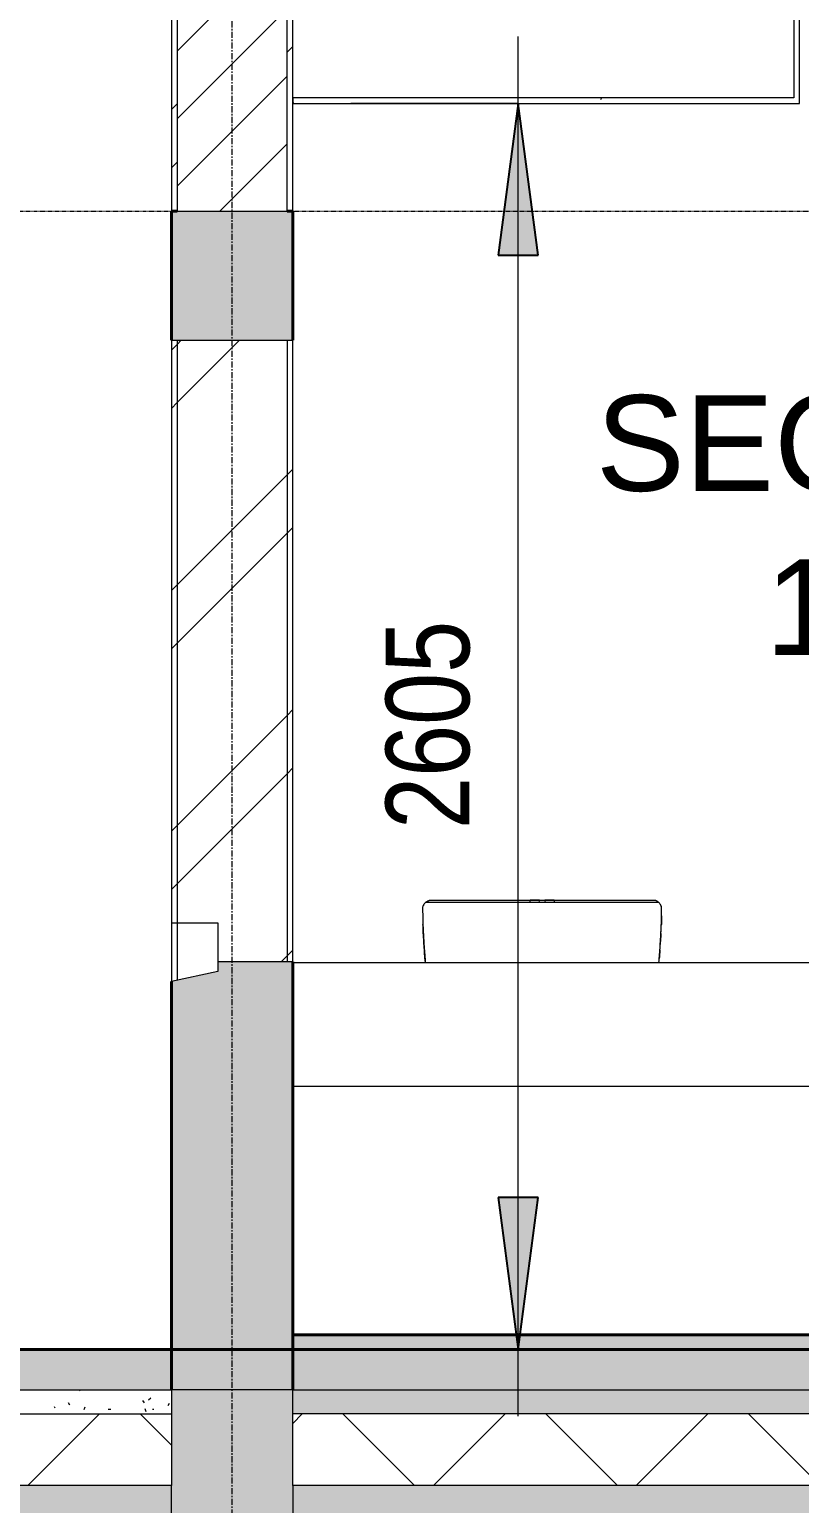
# Model space of a CAD drawing. Header units: millimetres. Extents: x -12186 to 152825, y -4386 to 9463.
# Drawn here: x 888 to 2499, y -322 to 2760 of the extents above; entities that cross this region are included whole.
import ezdxf

# ---------------------------------------------------------------- set-up
doc = ezdxf.new("R2010")
doc.units = ezdxf.units.MM
doc.linetypes.add('1000 Dashed', pattern=[2, 1, -1])
doc.linetypes.add('Grid Line', pattern=[22.225, 12.7, -3.175, 3.175, -3.175])
for name, color, linetype, lineweight in [('A-ANNO-DIMS', 211, 'Continuous', 5), ('A-ANNO-DIMS-100', 211, 'Continuous', 5), ('A-AREA-IDEN', 2, 'Continuous', 5), ('A-CLNG', 13, 'Continuous', 9), ('A-CLNG-PATT', 13, 'Continuous', 9), ('A-DETL-GENF', 92, 'Continuous', 5), ('A-DETL-THIN', 151, 'Continuous', 5), ('A-FLOR', 192, 'Continuous', 9), ('A-FLOR-LEVL', 51, 'Continuous', 5), ('A-FLOR-PATT', 8, 'Continuous', 9), ('A-WALL', 113, 'Continuous', 9), ('A-WALL-PATT', 111, 'Continuous', 9), ('C-BLDG-PADS', 91, 'Continuous', 5), ('I-FURN', 30, 'Continuous', 5), ('I-WALL', 2, 'Continuous', 9), ('Q-CASE', 31, 'Continuous', 5), ('S-GRID', 1, 'Continuous', 5)]:
    doc.layers.add(name, color=color, linetype=linetype, lineweight=lineweight)
doc.styles.add('Arial_2', font='arial.ttf', dxfattribs={"height": 200})
doc.styles.add('Arial_3', font='arial.ttf', dxfattribs={"width": 0.8, "height": 175})
doc.dimstyles.new('SVA_Arc_Length-1_8mm_BLUE_Arrow', dxfattribs={"dimscale": 304.8, "dimtxt": 178.545395, "dimasz": 1.041667, "dimexe": 0.656168, "dimexo": 0.0625, "dimgap": 0.164042, "dimtad": 1, "dimdec": 0, "dimrnd": 5, "dimzin": 0, "dimdsep": 46, "dimtxsty": 'Arial_3', "dimsah": 1, "dimcen": 0.09, "dimdle": 0.459318, "dimazin": 0, "dimtfac": 1, "dimtdec": 4, "dimtix": 1, "dimtmove": 0, "dimatfit": 3, "dimfxl": 1.148294, "dimfxlon": 1, "dimtvp": 1, "dimtfill": 1, "dimtolj": 1, "dimtzin": 0, "dimarcsym": 2})
pattern_1 = [(45, (-1469.1, 2452.9), (-251.447, 251.447), []), (45, (-1469.1, 2833.9), (-251.447, 251.447), [])]
pattern_2 = [(45, (-1469.1, 2452.9), (-212.132, 212.132), []), (135, (-1469.1, 2452.9), (-212.132, -212.132), [])]

# ---------------------------------------------------------------- blocks, each defined once
blk = doc.blocks.new('CHR01 - Operating Chair - CHR01 - Operating Chair-942209-Section A-A')
at = {"layer": 'I-FURN'}
for p, q in [((2204.1, 934.4), (1716.4, 934.4)), ((2196.4, 938.6), (1724.1, 938.6)), ((1954.4, 939.4), (1935.1, 939.4)), ((1985.4, 939.4), (1966.1, 939.4))]:
    blk.add_line(p, q, dxfattribs=at)
for centre, start_param, end_param in [((1935.1, 934.4), 0.10579, 1.414774), ((1954.4, 934.4), 0.10579, 1.414774), ((1954.4, 934.4), 5.603584, 6.283185), ((1966.1, 934.4), 0, 0.679601), ((1966.1, 934.4), 4.868411, 6.177396), ((1985.4, 934.4), 4.868411, 6.177396)]:
    blk.add_ellipse(centre, major_axis=(0, 5), ratio=0.173648, start_param=start_param, end_param=end_param, dxfattribs=at)
for points in [[(1716.4, 934.4), (1715.4, 933.5), (1713.6, 931.5), (1711.5, 928.1), (1710.6, 925.6), (1710.2, 924.3)], [(1716.7, 934.7), (1716.4, 934.4), (1715.7, 933.8), (1715.1, 933.2), (1714.8, 932.8)], [(2203.8, 934.7), (2204.1, 934.4), (2204.8, 933.8), (2205.4, 933.2), (2205.7, 932.8)], [(2210.2, 924.3), (2209.9, 925.6), (2209, 928.1), (2206.9, 931.5), (2205.1, 933.5), (2204.1, 934.4)]]:
    blk.add_open_spline(points, degree=3, dxfattribs=at)
for points, knots in [([(1716.4, 934.4), (1716.7, 934.7), (1717.4, 935.2), (1718.2, 935.9), (1718.9, 936.3), (1719.5, 936.6), (1719.9, 936.9), (1720.2, 937.1), (1720.4, 937.1), (1720.5, 937.2), (1720.6, 937.3), (1720.8, 937.4), (1721.1, 937.5), (1721.5, 937.7), (1721.8, 937.8), (1722.1, 937.9), (1722.3, 938), (1722.5, 938.1), (1722.6, 938.1), (1722.7, 938.2), (1722.8, 938.2), (1723.1, 938.3), (1723.3, 938.4), (1723.6, 938.5), (1723.9, 938.6), (1724.1, 938.6), (1724.1, 938.6)], [-1, -1, -1, -1, -0.9444444, -0.8888889, -0.8611111, -0.8333333, -0.8055556, -0.7916667, -0.7847222, -0.7777778, -0.7708333, -0.7638889, -0.75, -0.7222222, -0.7083333, -0.6944444, -0.6805556, -0.6736111, -0.6666667, -0.6597222, -0.6527778, -0.6388889, -0.625, -0.6111111, -0.5833333, -0.5555556, -0.5555556, -0.5555556, -0.5555556]), ([(2204.1, 934.4), (2203.8, 934.7), (2203.1, 935.2), (2202.3, 935.9), (2201.6, 936.3), (2201, 936.6), (2200.6, 936.9), (2200.3, 937.1), (2200.1, 937.1), (2200, 937.2), (2199.9, 937.3), (2199.7, 937.4), (2199.4, 937.5), (2199, 937.7), (2198.6, 937.8), (2198.4, 937.9), (2198.2, 938), (2198, 938.1), (2197.9, 938.1), (2197.8, 938.2), (2197.6, 938.2), (2197.4, 938.3), (2197.2, 938.4), (2196.9, 938.5), (2196.5, 938.6), (2196.4, 938.6), (2196.4, 938.6)], [0, 0, 0, 0, 0.0555556, 0.1111111, 0.1388889, 0.1666667, 0.1944444, 0.2083333, 0.2152778, 0.2222222, 0.2291667, 0.2361111, 0.25, 0.2777778, 0.2916667, 0.3055556, 0.3194444, 0.3263889, 0.3333333, 0.3402778, 0.3472222, 0.3611111, 0.375, 0.3888889, 0.4166667, 0.4444444, 0.4444444, 0.4444444, 0.4444444]), ([(1710.2, 924.3), (1710.3, 911.5), (1710.7, 892.4), (1711.8, 867.2), (1712.8, 851.5), (1713.6, 839.1), (1714.5, 826.9), (1715.2, 816.8), (1715.8, 809.5), (1715.9, 808.5)], [0, 0, 0, 0, 0.0666667, 0.1, 0.1333333, 0.15, 0.1666667, 0.2, 0.2052896, 0.2052896, 0.2052896, 0.2052896]), ([(1710.4, 906.3), (1710.5, 901.4), (1710.7, 895.4), (1710.9, 889.4), (1710.9, 888.4)], [-0.96948919, -0.96948919, -0.96948919, -0.96948919, -0.94444444, -0.93894582, -0.93894582, -0.93894582, -0.93894582]), ([(2204.6, 808.5), (2204.6, 809.5), (2205.2, 816.8), (2206.3, 830), (2207.5, 848.3), (2208.6, 867.2), (2209.8, 892.4), (2210.2, 911.5), (2210.2, 924.3)], [0.7947132, 0.7947132, 0.7947132, 0.7947132, 0.8, 0.8333333, 0.8666667, 0.9, 0.9333333, 1, 1, 1, 1]), ([(2210, 906.3), (2210, 901.4), (2209.8, 895.4), (2209.6, 889.4), (2209.6, 888.4)], [0.0305101, 0.0305101, 0.0305101, 0.0305101, 0.05555556, 0.06105276, 0.06105276, 0.06105276, 0.06105276]), ([(1715.7, 811.5), (1715.5, 813.5), (1714.9, 821.4), (1713.9, 835.1), (1712.7, 852.6), (1711.7, 870.5), (1711.1, 882.4), (1710.9, 888.4)], [-0.1979766, -0.1979766, -0.1979766, -0.1979766, -0.1875, -0.15625, -0.125, -0.09375, -0.0625, -0.0625, -0.0625, -0.0625]), ([(1711.8, 869.4), (1711.9, 866), (1712.2, 860.4), (1712.6, 854.8), (1712.7, 852.7)], [-0.90659997, -0.90659997, -0.90659997, -0.90659997, -0.88888889, -0.87775957, -0.87775957, -0.87775957, -0.87775957]), ([(2204.8, 811.5), (2205, 813.5), (2206.1, 827.3), (2207.5, 846.7), (2208.8, 870.5), (2209.3, 882.4), (2209.6, 888.4)], [0.8020203, 0.8020203, 0.8020203, 0.8020203, 0.8125, 0.875, 0.90625, 0.9375, 0.9375, 0.9375, 0.9375]), ([(2208.7, 869.4), (2208.5, 866), (2208.2, 860.4), (2207.9, 854.8), (2207.8, 852.6)], [0.09339795, 0.09339795, 0.09339795, 0.09339795, 0.11111111, 0.12223757, 0.12223757, 0.12223757, 0.12223757]), ([(1713.9, 835.1), (1714.1, 832.4), (1714.5, 826.5), (1715, 820.6), (1715.2, 817.5)], [-0.84734118, -0.84734118, -0.84734118, -0.84734118, -0.83333333, -0.81701777, -0.81701777, -0.81701777, -0.81701777]), ([(2206.6, 835.1), (2206.4, 832.4), (2206, 826.5), (2205.5, 820.6), (2205.3, 817.5)], [0.15265527, 0.15265527, 0.15265527, 0.15265527, 0.16666667, 0.18297799, 0.18297799, 0.18297799, 0.18297799])]:
    blk.add_open_spline(points, degree=3, knots=knots, dxfattribs=at)
blk = doc.blocks.new('Casework 3 - Casework 3-941980-Section A-A')
at = {"layer": 'Q-CASE'}
for p, q in [((1438.7, 808.5), (3621, 808.5)), ((3621, 549.7), (3621, 808.5)), ((3621, 549.7), (1438.7, 549.7)), ((3546, 549.7), (3546, 30))]:
    blk.add_line(p, q, dxfattribs=at)
blk = doc.blocks.new('Ceilings 1 - Ceilings 2-1438873-Section A-A')
at = {"layer": 'A-CLNG-PATT', "lineweight": 5}
h = blk.add_hatch(dxfattribs=at)
h.set_pattern_fill('FP_45', color=256, style=0, pattern_type=2)
h.set_pattern_definition([(0, (-1469.11, 2452.91), (406.4, 101.6), [33.528, -271.272, 33.528, -271.272, -1625.6]), (0, (-1469.11, 2452.91), (406.4, 101.6), [-609.6, 33.528, -576.072, 33.528, -271.272, -711.2]), (0, (-1469.11, 2452.91), (406.4, 101.6), [-1524, 33.528, -169.672, 33.528, -474.472]), (120, (-1316.71, 2503.72), (-291.1882, 301.1527), [33.528, -271.272, 33.528, -271.272, -1625.6]), (120, (-1316.71, 2503.72), (-291.1882, 301.1527), [-609.6, 33.528, -576.072, 33.528, -271.272, -711.2]), (120, (-1316.71, 2503.72), (-291.1882, 301.1527), [-1524, 33.528, -169.672, 33.528, -474.472]), (240, (-1265.91, 2706.91), (-115.2118, -402.7527), [33.528, -271.272, 33.528, -1896.872]), (240, (-1265.91, 2706.91), (-115.2118, -402.7527), [-338.328, -271.272, 33.528, -576.072, -1016]), (240, (-1265.91, 2706.91), (-115.2118, -402.7527), [-1219.2, 33.528, -271.272, 33.528, -677.672]), (240, (-1265.91, 2706.91), (-115.2118, -402.7527), [-1557.528, -169.672, 33.528, -474.472])])
h.paths.add_polyline_path([(1438.7, 2605), (2498.7, 2605), (2498.7, 2805), (2398.7, 2805), (2398.7, 3255), (2386.7, 3255), (2386.7, 2793), (2486.7, 2793), (2486.7, 2617), (1438.7, 2617)])
h.paths.add_polyline_path([(7451.2, 2605), (7525.7, 2605), (7525.7, 2617), (6477.7, 2617), (6477.7, 2793), (6577.7, 2793), (6577.7, 3255), (6565.7, 3255), (6565.7, 2805), (6465.7, 2805), (6465.7, 2605), (6900.2, 2605)])
at = {"layer": 'A-CLNG'}
for p, q in [((2498.7, 2605), (2498.7, 2805)), ((2486.7, 2793), (2486.7, 2617)), ((2486.7, 2617), (1438.7, 2617)), ((1438.7, 2617), (1438.7, 2605)), ((1438.7, 2605), (2498.7, 2605))]:
    blk.add_line(p, q, dxfattribs=at)
blk = doc.blocks.new('DIMBLOCK14-Section A-A')
at = {"layer": 'A-ANNO-DIMS-100', "lineweight": 25}
for points in [[(1910.2, 2605), (1868.4, 2287.5), (1952, 2287.5)], [(1910.2, 0), (1952, 317.5), (1868.4, 317.5)]]:
    blk.add_hatch(color=256, dxfattribs=at).paths.add_polyline_path(points)
at = {"layer": 'A-ANNO-DIMS-100'}
for p, q in [((1910.2, -140), (1910.2, 2745)), ((1910.2, 2605), (1560.2, 2605)), ((1910.2, 2605), (2110.2, 2605)), ((1910.2, 0), (1560.2, 0)), ((1910.2, 0), (2110.2, 0))]:
    blk.add_line(p, q, dxfattribs=at)
at = {"layer": 'A-ANNO-DIMS-100', "lineweight": 25}
for p, q in [((1910.2, 2605), (1868.4, 2287.5)), ((1952, 2287.5), (1910.2, 2605)), ((1868.4, 2287.5), (1952, 2287.5)), ((1952, 317.5), (1868.4, 317.5)), ((1868.4, 317.5), (1910.2, 0)), ((1910.2, 0), (1952, 317.5))]:
    blk.add_line(p, q, dxfattribs=at)
at = {"layer": 'A-ANNO-DIMS-100', "color": 0, "insert": (1633, 1088.2), "char_height": 175, "width": 514.211, "attachment_point": 1, "rotation": 90, "line_spacing_factor": 0.941778, "style": 'Arial_3', "bg_fill": 3, "box_fill_scale": 1.25, "bg_fill_color": 256, "bg_fill_true_color": 13158600, "bg_fill_transparency": 0}
blk.add_mtext('2605', dxfattribs=at)

msp = doc.modelspace()

# ---------------------------------------------------------------- hatches: boundary and pattern name
at = {"layer": 'A-DETL-GENF'}
h = msp.add_hatch(dxfattribs=at)
h.set_pattern_fill('FP_90', color=135, style=0, pattern_type=2)
h.set_pattern_definition([(45, (-1469.11, 2452.915), (-70.7107, 70.7107), [])])
h.paths.add_polyline_path([(1390.9, 2380), (1426.7, 2380), (1426.7, 4431.6), (1196.7, 4361.3), (1196.7, 2380)])
h = msp.add_hatch(dxfattribs=at)
h.set_pattern_fill('FP_79', style=0, pattern_type=2)
h.set_pattern_definition([(180, (-38065, 34985.73), (-132, 228), [6, -201, 3, -87, -219]), (180, (-38065, 34985.73), (-132, 228), [-297, 6, -213]), (170, (-38008, 35108.73), (-80.6761, 285.3443), [3, -51, 6, -159, -201]), (170, (-38008, 35108.73), (-80.6761, 285.3443), [-219, 3, -198]), (160, (-37978.01, 35012.73), (-133.47095, 220.97625), [6, -165, 3, -123, -102]), (160, (-37978.01, 35012.73), (-133.47095, 220.97625), [-297, 6, -96]), (150, (-38065, 34994.73), (21.9693, 254.0519), [3, -99, 6, -147, -198]), (150, (-38065, 34994.73), (21.9693, 254.0519), [-255, 3, -195]), (140, (-37981.01, 35060.73), (-33.8359, 216.37036), [6, -132, 3, -84, -159]), (140, (-37981.01, 35060.73), (-33.8359, 216.37036), [-225, 6, -153]), (130, (-38026.01, 34952.73), (80.2479, 235.7335), [3, -111, 6, -183, -96]), (130, (-38026.01, 34952.73), (80.2479, 235.7335), [-303, 3, -93]), (120, (-38035.01, 34973.73), (99.473, 223.70766), [6, -123, 3, -144, -117]), (120, (-38035.01, 34973.73), (99.473, 223.70766), [-276, 6, -111]), (110, (-38002.01, 34937.73), (109.8923, 215.58685), [3, -57, 6, -96, -135]), (110, (-38002.01, 34937.73), (109.8923, 215.58685), [-162, 3, -132]), (100, (-38017, 35114.73), (208.5653, 164.7195), [6, -132, 3, -156, -153]), (100, (-38017, 35114.73), (208.5653, 164.7195), [-297, 6, -147]), (90, (-38035, 34985.73), (264, 111), [3, -93, 6, -183, -189]), (90, (-38035, 34985.73), (264, 111), [-285, 3, -186]), (80, (-37987.01, 35078.73), (239.1082, 146.7081), [6, -117, 3, -96, -225]), (80, (-37987.01, 35078.73), (239.1082, 146.7081), [-222, 6, -219]), (70, (-37966.01, 34907.73), (223.5259, 87.8475), [3, -78, 6, -159, -177]), (70, (-37966.01, 34907.73), (223.5259, 87.8475), [-246, 3, -174]), (60, (-37885, 34943.73), (291.8461, 25.4923), [6, -201, 3, -93, -129]), (60, (-37885, 34943.73), (291.8461, 25.4923), [-303, 6, -123]), (50, (-37951.01, 34877.73), (288.3003, 63.5526), [3, -66, 6, -129, -171]), (50, (-37951.01, 34877.73), (288.3003, 63.5526), [-204, 3, -168]), (40, (-37861.01, 35117.73), (209.02667, -20.4169), [6, -108, 3, -93, -132]), (40, (-37861.01, 35117.73), (209.02667, -20.4169), [-210, 6, -126]), (30, (-38110, 34859.73), (236.325, -175.3269), [3, -84, 6, -186, -174]), (30, (-38110, 34859.73), (236.325, -175.3269), [-279, 3, -171]), (20, (-37912.01, 35027.73), (229.6926, -139.8761), [6, -126, 3, -114, -189]), (20, (-37912.01, 35027.73), (229.6926, -139.8761), [-249, 6, -183]), (10, (-37930.01, 34955.73), (211.4765, -145.4878), [3, -99, 6, -135, -135]), (10, (-37930.01, 34955.73), (211.4765, -145.4878), [-243, 3, -132])])
h.paths.add_polyline_path([(1184.7, -135), (1184.7, -85), (-769.3, -85), (-769.3, -135), (1115.4, -135)])
h = msp.add_hatch(dxfattribs=at)
h.set_pattern_fill('FP_78', style=0, pattern_type=2)
h.set_pattern_definition([(180, (-35857, 34985.73), (-132, 228), [6, -201, 3, -87, -219]), (180, (-35857, 34985.73), (-132, 228), [-297, 6, -213]), (170, (-35800, 35108.73), (-80.6761, 285.3443), [3, -51, 6, -159, -201]), (170, (-35800, 35108.73), (-80.6761, 285.3443), [-219, 3, -198]), (160, (-35770.01, 35012.73), (-133.47095, 220.97625), [6, -165, 3, -123, -102]), (160, (-35770.01, 35012.73), (-133.47095, 220.97625), [-297, 6, -96]), (150, (-35857, 34994.73), (21.9693, 254.0519), [3, -99, 6, -147, -198]), (150, (-35857, 34994.73), (21.9693, 254.0519), [-255, 3, -195]), (140, (-35773.01, 35060.73), (-33.8359, 216.37036), [6, -132, 3, -84, -159]), (140, (-35773.01, 35060.73), (-33.8359, 216.37036), [-225, 6, -153]), (130, (-35818.01, 34952.73), (80.2479, 235.7335), [3, -111, 6, -183, -96]), (130, (-35818.01, 34952.73), (80.2479, 235.7335), [-303, 3, -93]), (120, (-35827.01, 34973.73), (99.473, 223.70766), [6, -123, 3, -144, -117]), (120, (-35827.01, 34973.73), (99.473, 223.70766), [-276, 6, -111]), (110, (-35794.01, 34937.73), (109.89227, 215.58685), [3, -57, 6, -96, -135]), (110, (-35794.01, 34937.73), (109.89227, 215.58685), [-162, 3, -132]), (100, (-35809, 35114.73), (208.5653, 164.71945), [6, -132, 3, -156, -153]), (100, (-35809, 35114.73), (208.5653, 164.71945), [-297, 6, -147]), (90, (-35827, 34985.73), (264, 111), [3, -93, 6, -183, -189]), (90, (-35827, 34985.73), (264, 111), [-285, 3, -186]), (80, (-35779.01, 35078.73), (239.1082, 146.7081), [6, -117, 3, -96, -225]), (80, (-35779.01, 35078.73), (239.1082, 146.7081), [-222, 6, -219]), (70, (-35758.01, 34907.73), (223.5259, 87.8475), [3, -78, 6, -159, -177]), (70, (-35758.01, 34907.73), (223.5259, 87.8475), [-246, 3, -174]), (60, (-35677, 34943.73), (291.8461, 25.4923), [6, -201, 3, -93, -129]), (60, (-35677, 34943.73), (291.8461, 25.4923), [-303, 6, -123]), (50, (-35743.01, 34877.73), (288.3003, 63.55263), [3, -66, 6, -129, -171]), (50, (-35743.01, 34877.73), (288.3003, 63.55263), [-204, 3, -168]), (40, (-35653.01, 35117.73), (209.02667, -20.4169), [6, -108, 3, -93, -132]), (40, (-35653.01, 35117.73), (209.02667, -20.4169), [-210, 6, -126]), (30, (-35902, 34859.73), (236.325, -175.3269), [3, -84, 6, -186, -174]), (30, (-35902, 34859.73), (236.325, -175.3269), [-279, 3, -171]), (20, (-35704.01, 35027.73), (229.6926, -139.8761), [6, -126, 3, -114, -189]), (20, (-35704.01, 35027.73), (229.6926, -139.8761), [-249, 6, -183]), (10, (-35722.01, 34955.73), (211.4765, -145.4878), [3, -99, 6, -135, -135]), (10, (-35722.01, 34955.73), (211.4765, -145.4878), [-243, 3, -132])])
h.paths.add_polyline_path([(7548.7, -135), (7548.7, -85), (1438.7, -85), (1438.7, -135), (7451.2, -135)])
h = msp.add_hatch(dxfattribs=at)
h.set_pattern_fill('FP_75', color=135, style=0, pattern_type=2)
h.set_pattern_definition([(45, (-1504.6, 2488.4), (0, 424.264), [300, -300]), (45, (-1575.1, 2558.9), (0, 424.264), [300, -300]), (45, (-1646.1, 2629.9), (0, 424.264), [300, -300]), (135, (-1221.6, 2700.4), (-424.264, 3e-14), [300, -300]), (135, (-1151.1, 2770.9), (-424.264, 3e-14), [300, -300]), (135, (-1080.1, 2841.9), (-424.264, 3e-14), [300, -300])])
h.paths.add_polyline_path([(-7712.6, -1919.4), (25632.2, -1919.4), (25632.2, -105.3), (22202.7, -285), (22202.7, -680), (22425.7, -680), (22425.7, -980), (21725.7, -980), (21725.7, -680), (21948.7, -680), (21948.7, -285), (7802.7, -285), (7802.7, -680), (8025.7, -680), (8025.7, -980), (7325.7, -980), (7325.7, -680), (7548.7, -680), (7548.7, -285), (1438.7, -285), (1438.7, -680), (1661.7, -680), (1661.7, -980), (961.7, -980), (961.7, -680), (1184.7, -680), (1184.7, -285), (-769.3, -285), (-769.3, -680), (-546.3, -680), (-546.3, -980), (-1246.3, -980), (-1246.3, -680), (-1023.3, -680), (-1023.3, -302.4), (-1286.1, -440), (-1609.3, -440), (-2648.7, -476.3), (-3148.7, -476.3), (-4685.3, -340), (-7164.9, -296.7), (-9627.9, -210.7), (-9627.9, -1919.4), (-7871.9, -1919.4)])
h = msp.add_hatch(dxfattribs=at)
h.set_pattern_fill('FP_77', style=0, pattern_type=2)
h.set_pattern_definition(pattern_2)
h.paths.add_polyline_path([(289, -285), (1184.7, -285), (1184.7, -135), (-769.3, -135), (-769.3, -285), (13.5, -285)])
h = msp.add_hatch(dxfattribs=at)
h.set_pattern_fill('FP_77', style=0, pattern_type=2)
h.set_pattern_definition(pattern_2)
h.paths.add_polyline_path([(4421, -285), (7548.7, -285), (7548.7, -135), (1438.7, -135), (1438.7, -285), (4145.6, -285)])
at = {"layer": 'A-FLOR-PATT'}
for points in [[(1438.7, 0), (7548.7, 0), (7548.7, 30), (1438.7, 30)], [(-769.3, -85), (1184.7, -85), (1184.3, 0), (-769.3, 0), (-769.3, -60.2)], [(1438.7, -85), (7548.7, -85), (7548.7, 0), (1438.7, 0), (1438.7, -60.2)]]:
    msp.add_hatch(color=9, dxfattribs=at).paths.add_polyline_path(points)
at = {"layer": 'A-WALL-PATT', "lineweight": 5}
h = msp.add_hatch(dxfattribs=at)
h.set_pattern_fill('FP_16', color=256, style=0, pattern_type=2)
h.set_pattern_definition(pattern_1)
h.paths.add_polyline_path([(1438.7, 2380), (1438.7, 3485), (1426.7, 3485), (1426.7, 2380)])
h.paths.add_polyline_path([(1438.7, 3599), (1438.7, 3793), (1426.7, 3795.7), (1426.7, 3599)])
h.paths.add_polyline_path([(1438.7, 3909.8), (1438.7, 4251.7), (1426.7, 4248), (1426.7, 3912.6)])
h.paths.add_polyline_path([(1426.7, 4367.2), (1438.7, 4370.9), (1438.7, 4435.3), (1426.7, 4431.6)])
h = msp.add_hatch(dxfattribs=at)
h.set_pattern_fill('FP_16', color=256, style=0, pattern_type=2)
h.set_pattern_definition(pattern_1)
h.paths.add_polyline_path([(1196.7, 2380), (1196.7, 3485), (1184.7, 3485), (1184.7, 2380)])
h.paths.add_polyline_path([(1196.7, 3599), (1196.7, 3847.8), (1184.7, 3850.5), (1184.7, 3599)])
h.paths.add_polyline_path([(1196.7, 3964.7), (1196.7, 4177.7), (1184.7, 4174), (1184.7, 3967.4)])
h.paths.add_polyline_path([(1184.7, 4293.2), (1196.7, 4296.9), (1196.7, 4361.3), (1184.7, 4357.7)])
at = {"layer": 'A-WALL-PATT'}
h = msp.add_hatch(color=9, dxfattribs=at)
h.paths.add_polyline_path([(1184.7, 0), (1438.7, 0), (1438.7, 810), (1282.2, 810), (1282.2, 789.8), (1184.7, 769.1), (1184.7, 6.2)])
h.paths.add_polyline_path([(1390.9, 2110), (1438.7, 2110), (1438.7, 2380), (1184.7, 2380), (1184.7, 2110), (1196.7, 2110)])
at = {"layer": 'A-WALL-PATT', "lineweight": 5}
h = msp.add_hatch(dxfattribs=at)
h.set_pattern_fill('FP_16', color=256, style=0, pattern_type=2)
h.set_pattern_definition(pattern_1)
h.paths.add_polyline_path([(1184.7, 891.9), (1196.7, 891.9), (1196.7, 2110), (1184.7, 2110), (1184.7, 1002.3)])
h = msp.add_hatch(dxfattribs=at)
h.set_pattern_fill('FP_16', color=256, style=0, pattern_type=2)
h.set_pattern_definition(pattern_1)
h.paths.add_polyline_path([(1390.9, 810), (1426.7, 810), (1426.7, 2110), (1196.7, 2110), (1196.7, 891.9), (1282.2, 891.9), (1282.2, 810)])
h = msp.add_hatch(dxfattribs=at)
h.set_pattern_fill('FP_16', color=256, style=0, pattern_type=2)
h.set_pattern_definition(pattern_1)
h.paths.add_polyline_path([(1426.7, 810), (1438.7, 810), (1438.7, 2110), (1426.7, 2110), (1426.7, 1267.9)])
h = msp.add_hatch(dxfattribs=at)
h.set_pattern_fill('FP_16', color=256, style=0, pattern_type=2)
h.set_pattern_definition(pattern_1)
h.paths.add_polyline_path([(1196.7, 810), (1196.7, 891.9), (1184.7, 891.9), (1184.7, 810)])
h = msp.add_hatch(dxfattribs=at)
h.set_pattern_fill('FP_16', color=256, style=0, pattern_type=2)
h.set_pattern_definition(pattern_1)
h.paths.add_polyline_path([(1196.7, 810), (1282.2, 810), (1282.2, 891.9), (1196.7, 891.9)])
h = msp.add_hatch(dxfattribs=at)
h.set_pattern_fill('FP_16', color=256, style=0, pattern_type=2)
h.set_pattern_definition(pattern_1)
h.paths.add_polyline_path([(1184.7, 769.1), (1196.7, 771.6), (1196.7, 810), (1184.7, 810)])
h = msp.add_hatch(dxfattribs=at)
h.set_pattern_fill('FP_16', color=256, style=0, pattern_type=2)
h.set_pattern_definition(pattern_1)
h.paths.add_polyline_path([(1196.7, 771.6), (1282.2, 789.8), (1282.2, 810), (1196.7, 810)])
at = {"layer": 'A-WALL-PATT'}
msp.add_hatch(color=9, dxfattribs=at).paths.add_polyline_path([(1184.7, -680), (1438.7, -680), (1438.7, 0), (1184.7, 0), (1184.7, -325.8)])

# ---------------------------------------------------------------- linework, layer by layer
at = {"layer": 'A-DETL-THIN'}
for p, q in [((1426.7, 2380), (1426.7, 4431.6)), ((1196.7, 4177.7), (1196.7, 2380)), ((1196.7, 2380), (1426.7, 2380)), ((-769.3, -85), (1184.7, -85)), ((1184.7, -85), (1184.7, -135)), ((1438.7, -85), (7548.7, -85)), ((1438.7, -135), (1438.7, -85)), ((-769.3, -135), (1184.7, -135)), ((1184.7, -135), (1184.7, -285)), ((1438.7, -285), (1438.7, -135)), ((7548.7, -135), (1438.7, -135)), ((1184.7, -285), (-769.3, -285)), ((1184.7, -680), (1184.7, -285)), ((1438.7, -285), (1438.7, -680)), ((7548.7, -285), (1438.7, -285))]:
    msp.add_line(p, q, dxfattribs=at)
at = {"layer": 'A-FLOR', "color": 55, "lineweight": 40}
for p, q in [((1184.7, 0), (-769.3, 0)), ((1184.7, -85), (1184.7, 0)), ((1438.7, 30), (1438.7, -85)), ((4892.2, 30), (1438.7, 30)), ((7548.7, 0), (1438.7, 0))]:
    msp.add_line(p, q, dxfattribs=at)
at = {"layer": 'A-FLOR-LEVL', "linetype": '1000 Dashed'}
for p, q in [((-12186, 2380), (31070.6, 2380)), ((-12186, 0), (32340.6, 0))]:
    msp.add_line(p, q, dxfattribs=at)
at = {"layer": 'A-WALL'}
for p, q in [((1196.7, 2110), (1196.7, 771.6)), ((1426.7, 2110), (1426.7, 810))]:
    msp.add_line(p, q, dxfattribs=at)
at = {"layer": 'C-BLDG-PADS', "lineweight": 9}
msp.add_line((1438.7, -85), (1184.7, -85), dxfattribs=at)
at = {"layer": 'I-WALL', "lineweight": 18}
for p, q in [((1438.7, 2380), (1438.7, 3485)), ((1184.7, 3223.5), (1184.7, 2380)), ((1184.7, 2110), (1184.7, 769.1)), ((1438.7, 810), (1438.7, 2110)), ((1184.7, 891.9), (1282.2, 891.9)), ((1282.2, 891.9), (1282.2, 810))]:
    msp.add_line(p, q, dxfattribs=at)
at = {"layer": 'I-WALL', "color": 55, "lineweight": 40}
for p, q in [((1196.7, 2380), (1184.7, 2380)), ((1184.7, 2380), (1184.7, 2110)), ((1438.7, 2380), (1426.7, 2380)), ((1438.7, 2110), (1438.7, 2380)), ((1438.7, 30), (1438.7, 810)), ((1184.7, 769.1), (1184.7, 0)), ((1184.7, 0), (1438.7, 0))]:
    msp.add_line(p, q, dxfattribs=at)
at = {"layer": 'I-WALL', "color": 8}
for p, q in [((1184.7, 2110), (1438.7, 2110)), ((1438.7, 810), (1282.2, 810)), ((1282.2, 810), (1282.2, 789.8)), ((1282.2, 789.8), (1184.7, 769.1))]:
    msp.add_line(p, q, dxfattribs=at)
at = {"layer": 'S-GRID', "linetype": 'Grid Line'}
msp.add_line((1311.7, -1058.6), (1311.7, 8085.3), dxfattribs=at)

# ---------------------------------------------------------------- block references
at = {"layer": 'A-CLNG'}
msp.add_blockref('Ceilings 1 - Ceilings 2-1438873-Section A-A', (0, 0), dxfattribs=at)
at = {"layer": 'I-FURN'}
msp.add_blockref('CHR01 - Operating Chair - CHR01 - Operating Chair-942209-Section A-A', (0, 0), dxfattribs=at)
at = {"layer": 'Q-CASE'}
msp.add_blockref('Casework 3 - Casework 3-941980-Section A-A', (0, 0), dxfattribs=at)

# ---------------------------------------------------------------- texts
at = {"layer": 'A-AREA-IDEN', "char_height": 200, "attachment_point": 1, "style": 'Arial_2'}
for s, insert, width in [('SECURITY', (2072.5, 1995), 1739.662), ('11 m²', (2426.5, 1651.8), 881.856)]:
    msp.add_mtext(s, dxfattribs=dict(at, insert=insert, width=width))

# ---------------------------------------------------------------- next in the draw order: dimensions: what is measured, and where the dimension line sits
at = {"layer": 'A-ANNO-DIMS'}
dim = msp.add_linear_dim(base=(1910.2, 2605), p1=(1560.2, 0), p2=(1560.2, 2605), angle=90, dimstyle='SVA_Arc_Length-1_8mm_BLUE_Arrow', override={"dimpost": '<>', "dimfxl": 2605}, dxfattribs=at)
dim.commit()
dim.dimension.update_dxf_attribs({"geometry": 'DIMBLOCK14-Section A-A', "text_midpoint": (1770.9, 1302.5)})

doc.saveas('drawing.dxf')
